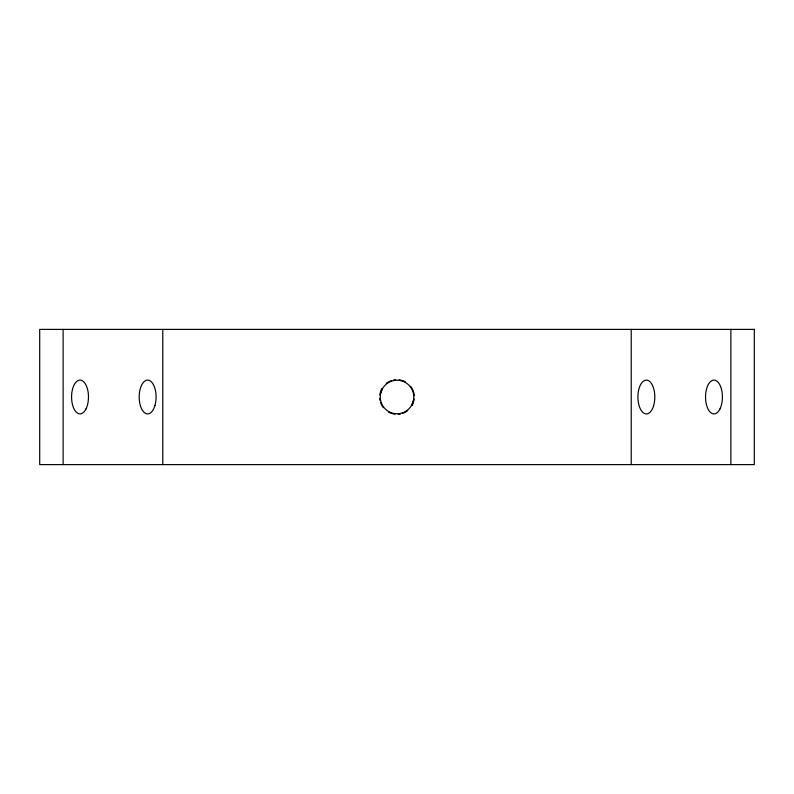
<?xml version="1.0" encoding="UTF-8"?>
<svg xmlns="http://www.w3.org/2000/svg" width="794" height="794" viewBox="0 0 794 794"><rect width="100%" height="100%" fill="white"/><g stroke="black" fill="none" stroke-linecap="round" stroke-linejoin="round"><path stroke-width="1.19" d="M380.763 392.97L382.361 388.901M411.709 405.099L413.307 401.03A16.763 16.763 0 0 0 392.385 380.892A16.763 16.763 0 0 0 385.408 409.079A16.763 16.763 0 0 0 413.307 401.03M730.877 329.391L730.877 464.609M631.22 329.391L631.22 464.609M162.78 329.391L162.78 464.609M63.123 329.391L63.123 464.609M414.19 399.045A17.309 17.309 0 0 1 413.773 401.278M413.456 402.36A17.309 17.309 0 0 1 412.096 405.466M407.709 410.597A17.309 17.309 0 0 1 402.757 413.327M400.593 413.932A17.309 17.309 0 0 1 398.34 414.26M394.955 414.19A17.309 17.309 0 0 1 392.722 413.773M391.641 413.456A17.309 17.309 0 0 1 388.534 412.096M383.403 407.709A17.309 17.309 0 0 1 380.673 402.757M380.068 400.593A17.309 17.309 0 0 1 379.74 398.34M379.81 394.955A17.309 17.309 0 0 1 380.227 392.722M380.544 391.641A17.309 17.309 0 0 1 381.904 388.534M386.291 383.403A17.309 17.309 0 0 1 391.243 380.673M393.407 380.068A17.309 17.309 0 0 1 395.66 379.74M399.045 379.81A17.309 17.309 0 0 1 401.278 380.227M402.36 380.544A17.309 17.309 0 0 1 405.466 381.904M410.597 386.291A17.309 17.309 0 0 1 413.327 391.243M413.664 392.315A17.309 17.309 0 0 1 414.26 395.66M754.3 329.391L39.7 329.391L39.7 464.609L754.3 464.609L754.3 329.391M154.959 405.456A16.902 8.456 -90 0 0 147.644 380.098A16.902 8.456 -90 0 0 140.32 405.456A16.902 8.456 -90 0 0 154.959 405.456M86 408.95A16.902 8.456 -90 0 0 82.209 380.673A16.902 8.456 -90 0 0 71.857 401.377A16.902 8.456 -90 0 0 86 408.95M653.68 405.456A16.902 8.446 -90 0 0 646.356 380.098A16.902 8.446 -90 0 0 639.041 405.456A16.902 8.446 -90 0 0 653.68 405.456M719.95 408.95A16.902 8.446 -90 0 0 716.158 380.673A16.902 8.446 -90 0 0 705.816 401.377A16.902 8.446 -90 0 0 719.95 408.95"/></g></svg>
